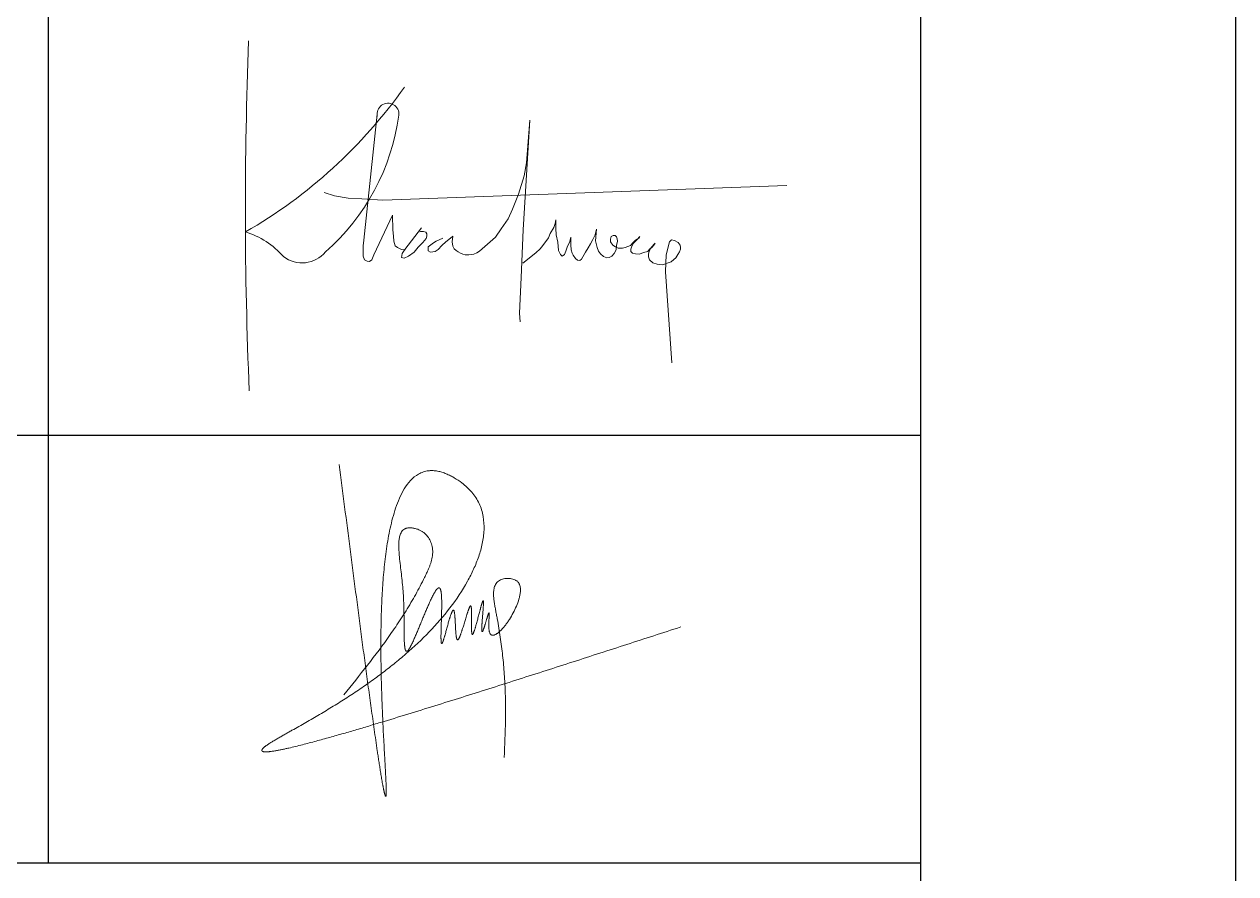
# Model space of a CAD drawing. Header units: millimetres. Extents: x 886808 to 1650903, y -1008069 to 230892.
# Drawn here: x 1648285 to 1650903, y -181330 to -179493 of the extents above; entities that cross this region are included whole.
import ezdxf

# ---------------------------------------------------------------- set-up
doc = ezdxf.new("R2010")
doc.units = ezdxf.units.MM
for name, color, linetype, lineweight in [('0___TUONG XAY MOI', 10, 'Continuous', 40), ('A-Wall', 113, 'Continuous', 30), ('co', 66, 'Continuous', 5), ('G-ANNO-TTLB', 6, 'Continuous', 18)]:
    doc.layers.add(name, color=color, linetype=linetype, lineweight=lineweight)
doc.layers.add('CUA', color=75, linetype='Continuous')
doc.layers.add('TUONG', color=1, linetype='Continuous')

# ---------------------------------------------------------------- blocks, each defined once
blk = doc.blocks.new('ÈGERGER')
at = {"layer": 'A-Wall', "linetype": 'Continuous', "transparency": 33554636}
blk.add_line((-132098.2, -849840.2), (-132098.2, -883771.8), dxfattribs=at)
at = {"layer": 'co', "transparency": 33554636}
for p, q in [((-133571.7, -873090.5), (-133607.9, -873432.2)), ((-133157.9, -873106.9), (-133175.5, -873404)), ((-133166.7, -873222.1), (-133157.9, -873106.9)), ((-133172.6, -873258), (-133166.7, -873222.1)), ((-133188.7, -873307.2), (-133172.6, -873258)), ((-133555.7, -873324.2), (-132461, -873283.6)), ((-133715.3, -873302.9), (-133687.6, -873312.1)), ((-133687.6, -873312.1), (-133649.8, -873318.4)), ((-133649.8, -873318.4), (-133612.9, -873320.3)), ((-133612.9, -873320.3), (-133555.7, -873324.2)), ((-133204.9, -873348.3), (-133188.7, -873307.2)), ((-133580.5, -873471.8), (-133530.3, -873364.5)), ((-133530.3, -873364.5), (-133528.9, -873404.1)), ((-133216.6, -873374.7), (-133204.9, -873348.3)), ((-133235, -873401.8), (-133216.6, -873374.7)), ((-133092.2, -873398.1), (-133088.8, -873387.1)), ((-133088.8, -873387.1), (-133086.9, -873377)), ((-133086.9, -873377), (-133086.9, -873401)), ((-133528.9, -873404.1), (-133527.5, -873421.1)), ((-133527.5, -873421.1), (-133526.6, -873435.3)), ((-133450.9, -873399), (-133496.3, -873457.9)), ((-133454.1, -873408.6), (-133456, -873409.2)), ((-133445.6, -873408.4), (-133454.1, -873408.6)), ((-133447.5, -873438.7), (-133438.8, -873427.6)), ((-133439.6, -873410.6), (-133445.6, -873408.4)), ((-133436.8, -873415.2), (-133439.6, -873410.6)), ((-133438.8, -873427.6), (-133436.8, -873421.4)), ((-133436.8, -873421.4), (-133436.8, -873415.2)), ((-133393.3, -873426.9), (-133411.7, -873435.1)), ((-133385, -873437.1), (-133372.8, -873426.9)), ((-133372.8, -873426.9), (-133366.3, -873421.2)), ((-133366.3, -873421.2), (-133368.5, -873436.5)), ((-133294.1, -873462.4), (-133250.4, -873423.8)), ((-133250.4, -873423.8), (-133235, -873401.8)), ((-133175.5, -873404), (-133181.4, -873533.8)), ((-133122.1, -873446.9), (-133107, -873425.9)), ((-133107, -873425.9), (-133102.3, -873413.9)), ((-133102.3, -873413.9), (-133092.2, -873398.1)), ((-133086.9, -873401), (-133086.4, -873417.8)), ((-133086.4, -873417.8), (-133081.6, -873437.9)), ((-133049.5, -873435.5), (-133046.6, -873424.5)), ((-133046.6, -873424.5), (-133046.6, -873436)), ((-132993, -873442.2), (-132987.2, -873430.2)), ((-132987.2, -873430.2), (-132980.5, -873417.8)), ((-132980.5, -873417.8), (-132977.1, -873402.4)), ((-132978.6, -873424), (-132980, -873434)), ((-132977.1, -873402.4), (-132978.6, -873424)), ((-132937.4, -873422.5), (-132938.8, -873429.7)), ((-132938.8, -873429.7), (-132938.8, -873436.4)), ((-132932.1, -873419.2), (-132937.4, -873422.5)), ((-132926.3, -873419.7), (-132932.1, -873419.2)), ((-132922.5, -873423.5), (-132926.3, -873419.7)), ((-132920.6, -873428.8), (-132922.5, -873423.5)), ((-132920.1, -873435), (-132920.6, -873428.8)), ((-132871.2, -873432.6), (-132862.6, -873426.9)), ((-132859.2, -873422.1), (-132867.9, -873431.2)), ((-132862.6, -873426.9), (-132859.2, -873422.1)), ((-133607.9, -873432.2), (-133609.1, -873447.9)), ((-133609.1, -873447.9), (-133609.1, -873463.2)), ((-133609.1, -873463.2), (-133609.1, -873475.7)), ((-133526.6, -873435.3), (-133522.6, -873447.2)), ((-133522.6, -873447.2), (-133516.4, -873452.3)), ((-133516.4, -873452.3), (-133505.6, -873457.1)), ((-133505.6, -873457.1), (-133495.4, -873458.2)), ((-133496.3, -873457.9), (-133503.4, -873468.7)), ((-133470.8, -873464.4), (-133460.3, -873451.1)), ((-133460.3, -873451.1), (-133447.5, -873438.7)), ((-133432.8, -873450.7), (-133433.6, -873460.7)), ((-133433.6, -873460.7), (-133426.5, -873464.9)), ((-133419.1, -873439.4), (-133432.8, -873450.7)), ((-133426.5, -873464.9), (-133414, -873463)), ((-133411.7, -873435.1), (-133419.1, -873439.4)), ((-133414, -873463), (-133406.3, -873457.6)), ((-133406.3, -873457.6), (-133395.8, -873446.8)), ((-133395.8, -873446.8), (-133385, -873437.1)), ((-133368.5, -873436.5), (-133366.5, -873448.5)), ((-133366.5, -873448.5), (-133362.6, -873455.3)), ((-133362.6, -873455.3), (-133357.7, -873460.1)), ((-133357.7, -873460.1), (-133352.1, -873464.1)), ((-133301.5, -873466.6), (-133294.1, -873462.4)), ((-133141.5, -873466.5), (-133129.2, -873456.1)), ((-133129.2, -873456.1), (-133122.1, -873446.9)), ((-133081.6, -873437.9), (-133080.2, -873459.9)), ((-133080.2, -873459.9), (-133074.4, -873471.4)), ((-133063.9, -873471.4), (-133060.5, -873461.8)), ((-133060.5, -873461.8), (-133056.2, -873450.8)), ((-133056.2, -873450.8), (-133049.5, -873435.5)), ((-133046.6, -873436), (-133046.6, -873444.6)), ((-133046.6, -873444.6), (-133045.7, -873458.5)), ((-133045.7, -873458.5), (-133042.8, -873467.6)), ((-133006.4, -873465.2), (-132999.2, -873452.7)), ((-132999.2, -873452.7), (-132993, -873442.2)), ((-132980, -873434), (-132975.2, -873451.8)), ((-132975.2, -873451.8), (-132971.9, -873462.3)), ((-132971.9, -873462.3), (-132966.1, -873469.5)), ((-132938.8, -873436.4), (-132933, -873445.5)), ((-132933, -873445.5), (-132925.4, -873450.3)), ((-132929.2, -873468), (-132923.9, -873458.5)), ((-132925.4, -873450.3), (-132918.2, -873453.7)), ((-132923.9, -873458.5), (-132922.5, -873446.5)), ((-132922.5, -873446.5), (-132920.1, -873435)), ((-132918.2, -873453.7), (-132906.7, -873453.7)), ((-132906.7, -873453.7), (-132899.5, -873452.2)), ((-132899.5, -873452.2), (-132892.3, -873449.8)), ((-132892.3, -873449.8), (-132885.1, -873446.5)), ((-132885.1, -873446.5), (-132878.4, -873439.8)), ((-132880.8, -873448.4), (-132884.2, -873457)), ((-132884.2, -873457), (-132884.2, -873462.8)), ((-132884.2, -873462.8), (-132879.4, -873467.1)), ((-132876.5, -873440.7), (-132880.8, -873448.4)), ((-132878.4, -873439.8), (-132871.2, -873432.6)), ((-132867.9, -873431.2), (-132876.5, -873440.7)), ((-132849.6, -873466.1), (-132838.1, -873462.8)), ((-132838.1, -873462.8), (-132832.9, -873457)), ((-132833.8, -873463.3), (-132835.7, -873469)), ((-132828.6, -873452.2), (-132833.8, -873463.3)), ((-132832.9, -873457), (-132826.6, -873452.2)), ((-132817.5, -873440.7), (-132828.6, -873452.2)), ((-132826.6, -873452.2), (-132821.4, -873446)), ((-132821.4, -873446), (-132817.5, -873440.7)), ((-132782.5, -873450.3), (-132787.8, -873472.8)), ((-132778.7, -873436.9), (-132782.5, -873450.3)), ((-132773.4, -873431.6), (-132778.7, -873436.9)), ((-132765.3, -873433.1), (-132773.4, -873431.6)), ((-132755.7, -873438.3), (-132765.3, -873433.1)), ((-132749.9, -873445.5), (-132755.7, -873438.3)), ((-132752.3, -873463.7), (-132749, -873457)), ((-132749, -873451.8), (-132749.9, -873445.5)), ((-132749, -873457), (-132749, -873451.8)), ((-133609.1, -873475.7), (-133606, -873485.4)), ((-133606, -873485.4), (-133598.3, -873488.8)), ((-133598.3, -873488.8), (-133592.1, -873489.9)), ((-133592.1, -873489.9), (-133585.6, -873485.1)), ((-133585.6, -873485.1), (-133580.5, -873471.8)), ((-133503.4, -873468.7), (-133505.1, -873478.9)), ((-133505.1, -873478.9), (-133498.6, -873481.1)), ((-133498.6, -873481.1), (-133486.7, -873475.8)), ((-133486.7, -873475.8), (-133470.8, -873464.4)), ((-133352.1, -873464.1), (-133345.5, -873467.2)), ((-133345.5, -873467.2), (-133339.5, -873470.3)), ((-133339.5, -873470.3), (-133332.7, -873471.8)), ((-133332.7, -873471.8), (-133323.1, -873472.3)), ((-133323.1, -873472.3), (-133315.7, -873471.5)), ((-133315.7, -873471.5), (-133309.1, -873470.3)), ((-133309.1, -873470.3), (-133301.5, -873466.6)), ((-133176.7, -873494.6), (-133141.5, -873466.5)), ((-133074.4, -873471.4), (-133070.1, -873475.2)), ((-133070.1, -873475.2), (-133063.9, -873471.4)), ((-133042.8, -873467.6), (-133040.4, -873473.3)), ((-133040.4, -873473.3), (-133034.2, -873481.9)), ((-133034.2, -873481.9), (-133028.4, -873486.7)), ((-133028.4, -873486.7), (-133022.2, -873487.2)), ((-133022.2, -873487.2), (-133017.9, -873483.9)), ((-133017.9, -873483.9), (-133013.6, -873477.6)), ((-133013.6, -873477.6), (-133006.4, -873465.2)), ((-132966.1, -873469.5), (-132958, -873476.7)), ((-132958, -873476.7), (-132948.9, -873480.5)), ((-132948.9, -873480.5), (-132942.2, -873479.5)), ((-132942.2, -873479.5), (-132935.4, -873475.2)), ((-132935.4, -873475.2), (-132929.2, -873468)), ((-132879.4, -873467.1), (-132871.2, -873469.5)), ((-132871.2, -873469.5), (-132860.7, -873470)), ((-132860.7, -873470), (-132849.6, -873466.1)), ((-132835.7, -873469), (-132836.2, -873477.1)), ((-132836.2, -873477.1), (-132833.3, -873485.3)), ((-132833.3, -873485.3), (-132824.2, -873493.4)), ((-132824.2, -873493.4), (-132812.3, -873497.7)), ((-132797.9, -873498.7), (-132783, -873493.4)), ((-132788.8, -873493.4), (-132789.7, -873518.3)), ((-132787.8, -873472.8), (-132788.8, -873493.4)), ((-132783, -873493.4), (-132774.9, -873491)), ((-132774.9, -873491), (-132767.7, -873484.8)), ((-132767.7, -873484.8), (-132761.5, -873480)), ((-132761.5, -873480), (-132756.2, -873470.9)), ((-132756.2, -873470.9), (-132752.3, -873463.7)), ((-132812.3, -873497.7), (-132797.9, -873498.7)), ((-132789.7, -873518.3), (-132772.8, -873765.2)), ((-133181.4, -873533.8), (-133185.3, -873629.9)), ((-133185.3, -873629.9), (-133183.8, -873653.8))]:
    blk.add_line(p, q, dxfattribs=at)
for centre, radius, start, end in [((-122357, -873347.2), 11571.8, 177.7463, 182.44478), ((-134609.8, -872229.7), 1362.8, 299.9871, 324.7152), ((-133542.1, -873090.5), 29.6, 354.1456, 191.6323), ((-134109.1, -873011.9), 602, 311.3296, 352.2076), ((-133989.8, -873617), 215.8, 40.5233, 73.5531), ((-133775.3, -873410.7), 83.1, 232.6813, 320.147)]:
    blk.add_arc(centre, radius, start, end, dxfattribs=at)
at = {"layer": 'CUA', "color": 4, "transparency": 33554636}
for p, q in [((-134463.2, -870481.3), (-134463.2, -875121.1)), ((-140969.2, -873961.1), (-132098.2, -873961.1)), ((-140969.2, -875121.1), (-132098.2, -875121.1))]:
    blk.add_line(p, q, dxfattribs=at)
at = {"layer": 'Defpoints', "transparency": 33554636}
blk.add_lwpolyline([(-181644, -884626), (-131244, -884626), (-131244, -848986), (-181644, -848986)], close=True, dxfattribs=at)
at = {"layer": 'G-ANNO-TTLB', "lineweight": 9, "transparency": 33554636}
for points, knots in [([(-133674.5, -874040.2), (-133669.6, -874078.5), (-133659.7, -874155.3), (-133644.8, -874270.3), (-133629.8, -874385.4), (-133617.3, -874481.3), (-133607.1, -874558), (-133599.4, -874615.5), (-133591.6, -874672.9), (-133584.9, -874720.8), (-133579.5, -874759.1), (-133575.4, -874787.8), (-133571.9, -874811.8), (-133569.1, -874830.9), (-133566.9, -874845.2), (-133564.7, -874859.6), (-133562.8, -874871.5), (-133561.2, -874881.1), (-133560.1, -874888.2), (-133558.8, -874895.3), (-133557.6, -874902.5), (-133556.5, -874908.5), (-133555.6, -874913.2), (-133554.9, -874916.7), (-133554.3, -874919.7), (-133553.9, -874922.1), (-133553.5, -874923.9), (-133553.1, -874925.7), (-133552.8, -874927.5), (-133552.4, -874929.2), (-133552, -874930.7), (-133551.7, -874931.8), (-133551.4, -874932.6), (-133551.1, -874933.5), (-133550.8, -874934.3), (-133550.6, -874935.2), (-133550.4, -874935.9), (-133550.3, -874936.5), (-133550.2, -874936.8), (-133550.2, -874937.2), (-133550.1, -874937.6), (-133550, -874938.1), (-133549.9, -874938.5), (-133549.7, -874938.9), (-133549.5, -874939.3), (-133549.3, -874939.5), (-133549.1, -874939.6), (-133548.9, -874939.7), (-133548.6, -874939.8), (-133548.3, -874939.8), (-133548, -874939.8), (-133547.8, -874939.7), (-133547.7, -874939.6), (-133547.5, -874939.4), (-133547.4, -874939.1), (-133547.3, -874938.6), (-133547.3, -874938), (-133547.3, -874937.5), (-133547.3, -874937.2), (-133547.3, -874936.8), (-133547.3, -874936.3), (-133547.3, -874935.8), (-133547.3, -874935.2), (-133547.2, -874934.4), (-133547.1, -874933.3), (-133547, -874932), (-133546.8, -874930.3), (-133546.8, -874928.5), (-133546.8, -874926.6), (-133546.9, -874924.7), (-133546.9, -874922.9), (-133546.9, -874920.5), (-133547, -874917.5), (-133547.1, -874912.8), (-133547.3, -874906.9), (-133547.6, -874899.8), (-133548.1, -874890.3), (-133548.7, -874878.6), (-133549.4, -874864.4), (-133550.2, -874850.2), (-133551.3, -874831.3), (-133552.6, -874807.7), (-133554.1, -874779.4), (-133555.5, -874751), (-133556.8, -874722.6), (-133558.4, -874684.8), (-133560, -874637.6), (-133561.2, -874580.8), (-133561.6, -874524), (-133561, -874467.3), (-133559.1, -874410.5), (-133555.7, -874353.8), (-133550.3, -874297.3), (-133542.3, -874241.1), (-133532.5, -874194.8), (-133521.7, -874158.5), (-133511.6, -874131.9), (-133498.7, -874106.5), (-133482.1, -874083.3), (-133463.7, -874067.9), (-133446.3, -874060.2), (-133436, -874057.9), (-133429.2, -874057.3), (-133425.1, -874057.1), (-133417.9, -874057.1), (-133407.7, -874058.3), (-133395.8, -874061.3), (-133384.2, -874065.5), (-133373, -874070.7), (-133358.7, -874078.6), (-133343.4, -874089), (-133327.8, -874102.2), (-133314.9, -874115.4), (-133303.8, -874130.1), (-133291.8, -874151.6), (-133282.7, -874181.2), (-133280.7, -874218.2), (-133285.6, -874254.8), (-133295.7, -874290.3), (-133309.5, -874324.4), (-133333.7, -874372), (-133372.7, -874430.2), (-133429.6, -874495.5), (-133482.1, -874544.9), (-133526.4, -874581.8), (-133560.5, -874608.3), (-133595.5, -874633.8), (-133631.2, -874658.2), (-133667.4, -874681.8), (-133698, -874700.7), (-133722.7, -874715.5), (-133741.4, -874726.5), (-133760.1, -874737.3), (-133778.8, -874748), (-133794.5, -874756.9), (-133807.1, -874764), (-133816.5, -874769.3), (-133825.9, -874774.6), (-133835.3, -874780), (-133843.1, -874784.5), (-133849.3, -874788.2), (-133855.1, -874791.7), (-133860.7, -874795.1), (-133866.1, -874798.6), (-133870, -874801.3), (-133873.3, -874803.6), (-133875.8, -874805.6), (-133877.7, -874807.1), (-133879.2, -874808.5), (-133880.3, -874809.6), (-133881.1, -874810.4), (-133881.9, -874811.3), (-133882.7, -874812.3), (-133883.4, -874813.3), (-133883.8, -874814.2), (-133884.1, -874815), (-133884.2, -874815.5), (-133884.1, -874815.9), (-133884.1, -874816.3), (-133883.9, -874816.9), (-133883.3, -874817.8), (-133882.3, -874818.5), (-133881.3, -874818.9), (-133880.5, -874819.1), (-133879.8, -874819.3), (-133878.8, -874819.4), (-133877.6, -874819.6), (-133876.4, -874819.7), (-133874.8, -874819.8), (-133872.8, -874819.8), (-133870.4, -874819.7), (-133868, -874819.6), (-133865.6, -874819.4), (-133862.4, -874819.1), (-133858.5, -874818.6), (-133853.7, -874817.9), (-133849, -874817.2), (-133844.3, -874816.4), (-133838, -874815.2), (-133830.1, -874813.6), (-133820.7, -874811.6), (-133808.3, -874808.8), (-133792.7, -874805.1), (-133774.1, -874800.5), (-133755.5, -874795.6), (-133730.8, -874789), (-133700, -874780.5), (-133663.1, -874770), (-133626.3, -874759.2), (-133589.5, -874748.3), (-133540.5, -874733.6), (-133479.4, -874714.9), (-133406.1, -874692.1), (-133332.9, -874669.1), (-133259.8, -874645.9), (-133162.3, -874614.8), (-133040.6, -874575.7), (-132894.6, -874528.5), (-132797.3, -874496.9), (-132748.6, -874481.1)], [0, 0, 0, 0, 1.008032, 2.016064, 3.024096, 4.032127, 4.536143, 5.040159, 5.544175, 6.048191, 6.300199, 6.552207, 6.804215, 6.930219, 7.056223, 7.182227, 7.308231, 7.371233, 7.434235, 7.497237, 7.560239, 7.623241, 7.654742, 7.686243, 7.717744, 7.733494, 7.749245, 7.764995, 7.780746, 7.796496, 7.812247, 7.820122, 7.827997, 7.835873, 7.843748, 7.851623, 7.859498, 7.863436, 7.865405, 7.867374, 7.871311, 7.875249, 7.879186, 7.883124, 7.887062, 7.889031, 7.890999, 7.892968, 7.894937, 7.898875, 7.900843, 7.902812, 7.904781, 7.90675, 7.910687, 7.914625, 7.918563, 7.9225, 7.924469, 7.926438, 7.930376, 7.934313, 7.938251, 7.946126, 7.954001, 7.969752, 7.985502, 8.001253, 8.017003, 8.032754, 8.048504, 8.064255, 8.095078, 8.125902, 8.187549, 8.249197, 8.310844, 8.434139, 8.557433, 8.680728, 8.804022, 9.050612, 9.297201, 9.54379, 9.790379, 10.036968, 10.530147, 11.023325, 11.516504, 12.009682, 12.50286, 12.996039, 13.489217, 13.982396, 14.475574, 14.722163, 14.968752, 15.215342, 15.461931, 15.70852, 15.831815, 15.955109, 15.981789, 16.008468, 16.061827, 16.168545, 16.275263, 16.381981, 16.488699, 16.595417, 16.808853, 16.968639, 17.128424, 17.28821, 17.447996, 17.767568, 18.08714, 18.406711, 18.726283, 19.045855, 19.365426, 20.116469, 20.867512, 21.618554, 21.994075, 22.369597, 22.745118, 23.120639, 23.49616, 23.871682, 24.059442, 24.247203, 24.434964, 24.622724, 24.810485, 24.904365, 24.998245, 25.092126, 25.186006, 25.279886, 25.326827, 25.373767, 25.457087, 25.498748, 25.540408, 25.582069, 25.602899, 25.623729, 25.644559, 25.654974, 25.665389, 25.675805, 25.68622, 25.696635, 25.70705, 25.712257, 25.717465, 25.720069, 25.722672, 25.72788, 25.738295, 25.74871, 25.759125, 25.764333, 25.76954, 25.779955, 25.790371, 25.800786, 25.811201, 25.832031, 25.852861, 25.873691, 25.894522, 25.915352, 25.957012, 25.998673, 26.040333, 26.081993, 26.123654, 26.206974, 26.290295, 26.373616, 26.540258, 26.706899, 26.873541, 27.040182, 27.373465, 27.706748, 28.040031, 28.373315, 28.706598, 29.373164, 30.03973, 30.706296, 31.372862, 32.039429, 33.372561, 34.705693, 36.038826, 36.038826, 36.038826, 36.038826]), ([(-133662.2, -874665.2), (-133640.5, -874638.5), (-133597.3, -874584.9), (-133545.4, -874516.2), (-133506.8, -874459.3), (-133484.1, -874422.7), (-133467, -874392.8), (-133454.7, -874370.1), (-133445.1, -874350.9), (-133437.6, -874335.4), (-133433.5, -874326.3), (-133430.7, -874319.8), (-133428.6, -874314.6), (-133425.3, -874305.5), (-133421.6, -874292), (-133420.3, -874275.3), (-133422.8, -874259.3), (-133428.4, -874244.8), (-133435.4, -874234.4), (-133442.4, -874227.3), (-133448.2, -874222.7), (-133454.7, -874219), (-133462.1, -874215.9), (-133470.2, -874213.5), (-133477.7, -874212.3), (-133483.7, -874212.1), (-133488.2, -874212.4), (-133491.9, -874213.2), (-133494.8, -874214.2), (-133497.9, -874215.7), (-133501.7, -874218.4), (-133505.5, -874222.9), (-133508.2, -874228.1), (-133510.7, -874235.4), (-133512.3, -874245), (-133513, -874256.6), (-133512.8, -874268.2), (-133511.9, -874283.7), (-133510, -874303), (-133507.3, -874326.1), (-133504.6, -874349.2), (-133502.1, -874372.3), (-133500.4, -874394.4), (-133499.4, -874415.5), (-133498.9, -874435.6), (-133498.7, -874452.3), (-133498.6, -874465.7), (-133498.5, -874475.8), (-133498.5, -874485.8), (-133498.4, -874495.8), (-133498.3, -874505.9), (-133498.1, -874514.2), (-133497.9, -874520.9), (-133497.6, -874525.1), (-133497.4, -874528.4), (-133497.2, -874531), (-133496.9, -874533.4), (-133496.6, -874535.9), (-133496.3, -874538), (-133496, -874539.7), (-133495.7, -874540.9), (-133495.4, -874542.1), (-133495.1, -874543.1), (-133494.8, -874543.9), (-133494.4, -874544.6), (-133494, -874545.6), (-133493.2, -874546.4), (-133492.5, -874546.9), (-133491.9, -874547.1), (-133491.3, -874547.1), (-133490.7, -874546.9), (-133490.1, -874546.6), (-133489.4, -874546.2), (-133488.7, -874545.7), (-133488.1, -874545.1), (-133487.6, -874544.4), (-133486.9, -874543.6), (-133486.1, -874542.5), (-133485.3, -874541.4), (-133484.2, -874539.7), (-133482.9, -874537.5), (-133481.4, -874534.8), (-133480, -874532.1), (-133478.6, -874529.4), (-133476.8, -874525.7), (-133474.6, -874521.1), (-133472.1, -874515.5), (-133469.7, -874509.9), (-133467.2, -874504.3), (-133464, -874496.8), (-133460.1, -874487.4), (-133455.5, -874476.2), (-133450.8, -874464.9), (-133446.2, -874453.6), (-133441.5, -874442.3), (-133436.7, -874431), (-133432.7, -874421.7), (-133429.3, -874414.3), (-133426.8, -874408.7), (-133424.1, -874403.2), (-133421.4, -874397.7), (-133419, -874393.2), (-133417, -874389.7), (-133415.5, -874387.1), (-133413.9, -874384.5), (-133412.2, -874381.9), (-133410.6, -874379.9), (-133409.3, -874378.4), (-133408.2, -874377.3), (-133407.2, -874376.5), (-133406.4, -874375.9), (-133405.7, -874375.5), (-133405.1, -874375.2), (-133404.6, -874375.1), (-133404.2, -874375.1), (-133403.8, -874375), (-133403.3, -874375.1), (-133402.7, -874375.3), (-133402, -874375.7), (-133401.4, -874376.2), (-133401, -874376.8), (-133400.6, -874377.5), (-133400.2, -874378.2), (-133399.8, -874379.1), (-133399.5, -874380.2), (-133399.1, -874381.5), (-133398.7, -874383), (-133398.4, -874384.9), (-133398, -874387.3), (-133397.6, -874390.4), (-133397.2, -874394.3), (-133396.9, -874399), (-133396.7, -874403.8), (-133396.6, -874408.5), (-133396.5, -874413.2), (-133396.5, -874419.5), (-133396.5, -874427.4), (-133396.7, -874440), (-133397, -874452.6), (-133397.4, -874465.2), (-133397.8, -874474.6), (-133398, -874482.5), (-133398.2, -874488.8), (-133398.3, -874493.5), (-133398.4, -874498.2), (-133398.5, -874503), (-133398.5, -874507.7), (-133398.5, -874511.6), (-133398.4, -874514.4), (-133398.4, -874516), (-133398.4, -874517.2), (-133398.3, -874518.3), (-133398.2, -874519.3), (-133398.2, -874520.1), (-133398.1, -874520.8), (-133398, -874521.6), (-133397.8, -874522.3), (-133397.8, -874522.8), (-133397.7, -874523.3), (-133397.7, -874523.6), (-133397.7, -874523.9), (-133397.6, -874524.3), (-133397.5, -874524.9), (-133397.3, -874525.5), (-133397, -874525.9), (-133396.5, -874526), (-133396.1, -874526), (-133395.9, -874526), (-133395.7, -874525.9), (-133395.5, -874525.8), (-133395.3, -874525.6), (-133395.2, -874525.4), (-133394.9, -874525), (-133394.8, -874524.6), (-133394.6, -874524.2), (-133394.5, -874523.8), (-133394.3, -874523.3), (-133394.1, -874522.7), (-133393.8, -874522.1), (-133393.5, -874521.5), (-133393.3, -874520.8), (-133393, -874520.2), (-133392.6, -874519.3), (-133392.2, -874518.1), (-133391.6, -874516.2), (-133390.8, -874513.7), (-133390, -874510.8), (-133389.1, -874507.9), (-133388, -874504.1), (-133386.6, -874499.2), (-133385, -874493.4), (-133383.4, -874487.6), (-133381.8, -874481.7), (-133380.2, -874475.9), (-133378.6, -874470.1), (-133376.9, -874464.3), (-133375.5, -874459.4), (-133374.3, -874455.6), (-133373.4, -874452.7), (-133372.4, -874449.9), (-133371.4, -874447), (-133370.6, -874444.6), (-133369.8, -874442.8), (-133369.1, -874441.5), (-133368.6, -874440.4), (-133368.2, -874439.4), (-133367.9, -874438.8), (-133367.7, -874438.3), (-133367.5, -874437.8), (-133367.2, -874437.2), (-133366.8, -874436.7), (-133366.5, -874436.3), (-133366.2, -874436.1), (-133365.9, -874435.9), (-133365.4, -874435.7), (-133364.7, -874435.7), (-133364, -874435.8), (-133363.5, -874436.3), (-133363.1, -874437), (-133362.9, -874437.8), (-133362.8, -874438.7), (-133362.6, -874439.4), (-133362.5, -874440.1), (-133362.3, -874441), (-133362.1, -874442), (-133361.8, -874443.3), (-133361.6, -874444.9), (-133361.3, -874447.1), (-133361.1, -874449.7), (-133360.8, -874452.4), (-133360.6, -874455), (-133360.5, -874457.6), (-133360.2, -874461.1), (-133360, -874465.4), (-133359.7, -874470.7), (-133359.4, -874475.9), (-133359.2, -874481.1), (-133358.9, -874486.4), (-133358.5, -874491.6), (-133358.2, -874495.9), (-133357.9, -874499.4), (-133357.7, -874502), (-133357.4, -874504.7), (-133357.1, -874506.8), (-133356.8, -874508.6), (-133356.6, -874509.8), (-133356.3, -874511), (-133356.1, -874512.1), (-133355.8, -874512.9), (-133355.6, -874513.6), (-133355.3, -874514.2), (-133355, -874514.9), (-133354.7, -874515.5), (-133354.4, -874515.8), (-133354.2, -874516), (-133354, -874516.1), (-133353.8, -874516.2), (-133353.6, -874516.2), (-133353.4, -874516.1), (-133353, -874516), (-133352.5, -874515.7), (-133351.7, -874515.1), (-133350.9, -874514.3), (-133350.3, -874513.3), (-133349.9, -874512.6), (-133349.7, -874512), (-133349.4, -874511.3), (-133348.9, -874510.3), (-133348.1, -874508.6), (-133347, -874506.2), (-133345.8, -874503.2), (-133344.8, -874500.2), (-133343.7, -874497.1), (-133342.7, -874494.1), (-133341.7, -874491.1), (-133340.4, -874487), (-133338.8, -874481.9), (-133336.9, -874475.8), (-133335, -874469.6), (-133333.2, -874463.5), (-133331.3, -874457.4), (-133329.8, -874452.2), (-133328.5, -874448.2), (-133327.5, -874445.1), (-133326.5, -874442.1), (-133325.6, -874439), (-133324.7, -874436.5), (-133324, -874434.5), (-133323.4, -874433), (-133322.8, -874431.5), (-133322.2, -874430.3), (-133321.8, -874429.3), (-133321.5, -874428.6), (-133321.3, -874428), (-133321.1, -874427.4), (-133320.9, -874426.9), (-133320.7, -874426.3), (-133320.3, -874425.5), (-133319.9, -874424.8), (-133319, -874424.1), (-133317.8, -874423.8), (-133317.1, -874424.4), (-133316.8, -874425.2), (-133316.7, -874426), (-133316.7, -874426.6), (-133316.6, -874427.1), (-133316.6, -874427.6), (-133316.5, -874428.1), (-133316.4, -874429.1), (-133316.2, -874430.4), (-133316.1, -874431.7), (-133315.9, -874433), (-133315.9, -874434.2), (-133315.8, -874435.5), (-133315.7, -874437.2), (-133315.7, -874439.3), (-133315.7, -874441.9), (-133315.6, -874444.4), (-133315.6, -874447.7), (-133315.6, -874451.9), (-133315.6, -874456.9), (-133315.7, -874461.9), (-133315.7, -874467), (-133315.8, -874472), (-133315.8, -874477), (-133315.8, -874481.2), (-133315.7, -874484.5), (-133315.7, -874487), (-133315.6, -874489.6), (-133315.5, -874491.8), (-133315.4, -874493.4), (-133315.3, -874494.5), (-133315.2, -874495.7), (-133315.1, -874496.6), (-133315, -874497.5), (-133314.9, -874498.2), (-133314.8, -874498.8), (-133314.7, -874499.3), (-133314.6, -874499.8), (-133314.5, -874500.4), (-133314.3, -874501), (-133314.1, -874501.3), (-133313.9, -874501.4), (-133313.8, -874501.4), (-133313.6, -874501.5), (-133313.4, -874501.4), (-133313.1, -874501.3), (-133312.7, -874501.1), (-133312.1, -874500.5), (-133311.4, -874499.6), (-133310.9, -874498.7), (-133310.7, -874497.9), (-133310.5, -874497.3), (-133310.3, -874496.7), (-133310, -874496), (-133309.5, -874494.6), (-133308.8, -874492.9), (-133308.2, -874491.2), (-133307.5, -874489.2), (-133306.7, -874486.7), (-133305.8, -874483.7), (-133304.9, -874480.8), (-133304, -874477.8), (-133302.9, -874473.8), (-133301.5, -874468.7), (-133299.9, -874462.7), (-133298.2, -874456.7), (-133296.6, -874450.7), (-133295.1, -874444.6), (-133293.7, -874439.6), (-133292.6, -874435.6), (-133291.8, -874432.6), (-133291, -874429.6), (-133290.2, -874426.6), (-133289.5, -874424), (-133288.9, -874422), (-133288.5, -874420.5), (-133288.1, -874419.3), (-133287.8, -874418.3), (-133287.4, -874417.4), (-133286.9, -874416.2), (-133286.4, -874414.7), (-133286.1, -874413.4), (-133285.9, -874412.3), (-133285.7, -874411.6), (-133285.5, -874411.1), (-133285.4, -874410.8), (-133285.1, -874410.5), (-133284.9, -874410.3), (-133284.7, -874410.1), (-133284.4, -874410), (-133284.1, -874409.9), (-133283.7, -874409.9), (-133283.4, -874410), (-133283.3, -874410.2), (-133283.2, -874410.6), (-133283.2, -874411), (-133283.2, -874411.7), (-133283.3, -874412.4), (-133283.4, -874413), (-133283.4, -874413.7), (-133283.5, -874414.4), (-133283.5, -874415.2), (-133283.5, -874416), (-133283.5, -874417), (-133283.4, -874417.9), (-133283.4, -874418.8), (-133283.4, -874419.8), (-133283.5, -874421), (-133283.6, -874423), (-133283.8, -874425.4), (-133284, -874428.2), (-133284.2, -874430.9), (-133284.4, -874434.5), (-133284.7, -874438.9), (-133285.3, -874446.2), (-133285.9, -874453.3), (-133286.5, -874460.6), (-133286.9, -874466), (-133287.2, -874470.4), (-133287.4, -874474), (-133287.6, -874476.8), (-133287.8, -874479.6), (-133287.9, -874481.9), (-133287.9, -874483.6), (-133287.9, -874484.9), (-133287.8, -874486.1), (-133287.7, -874487.4), (-133287.7, -874488.5), (-133287.7, -874489.5), (-133287.8, -874490.1), (-133287.8, -874490.7), (-133287.8, -874491.3), (-133287.9, -874492), (-133287.8, -874492.8), (-133287.7, -874493.3), (-133287.5, -874493.5), (-133287.1, -874493.7), (-133286.5, -874493.7), (-133285.9, -874493.5), (-133285.6, -874493.3), (-133285.3, -874493), (-133284.9, -874492.6), (-133284.7, -874491.9), (-133284.5, -874491.2), (-133284.3, -874490.6), (-133284.2, -874490.1), (-133284.1, -874489.6), (-133284, -874489), (-133283.8, -874488.4), (-133283.5, -874487.5), (-133283.1, -874486.4), (-133282.6, -874485.2), (-133282.1, -874484), (-133281.6, -874482.8), (-133281.2, -874481.5), (-133280.7, -874480.1), (-133280.2, -874478.6), (-133279.7, -874476.9), (-133279.2, -874475.2), (-133278.6, -874472.9), (-133277.7, -874470.1), (-133276.7, -874466.8), (-133275.7, -874463.6), (-133274.7, -874460.2), (-133273.9, -874457.4), (-133273.2, -874455), (-133272.6, -874453.3), (-133272.1, -874451.7), (-133271.6, -874450.2), (-133271.2, -874449.1), (-133270.8, -874448.1), (-133270.5, -874447.3), (-133270.2, -874446.4), (-133269.9, -874445.5), (-133269.7, -874444.7), (-133269.5, -874444.1), (-133269.3, -874443.6), (-133269.1, -874443.1), (-133268.9, -874442.8), (-133268.7, -874442.7), (-133268.6, -874442.6), (-133268.5, -874442.6), (-133268.5, -874442.7), (-133268.4, -874442.7), (-133268.3, -874442.8), (-133268.2, -874443.1), (-133268, -874443.5), (-133267.8, -874444.1), (-133267.6, -874444.9), (-133267.6, -874445.8), (-133267.7, -874446.6), (-133267.8, -874447.3), (-133267.8, -874447.9), (-133267.9, -874448.4), (-133268, -874449.1), (-133268, -874450.3), (-133268.1, -874451.7), (-133268.1, -874453.5), (-133268.2, -874455.9), (-133268.3, -874458.7), (-133268.5, -874462.1), (-133268.7, -874465.4), (-133268.8, -874468.7), (-133268.9, -874472.1), (-133268.9, -874475.4), (-133268.9, -874479.8), (-133268.7, -874484.3), (-133268.3, -874488.7), (-133267.9, -874491.4), (-133267.5, -874493.6), (-133266.9, -874495.8), (-133266.1, -874497.9), (-133265, -874499.8), (-133263.9, -874501.1), (-133262.8, -874502), (-133261.9, -874502.6), (-133260.9, -874503.1), (-133259.5, -874503.5), (-133257.8, -874503.7), (-133256.2, -874503.5), (-133254.7, -874503.2), (-133253.3, -874502.8), (-133251.7, -874502.1), (-133249.9, -874501.2), (-133247.7, -874499.9), (-133244.9, -874498.1), (-133241.6, -874495.4), (-133236.6, -874490.9), (-133230.8, -874484.8), (-133224.4, -874477), (-133218.5, -874468.9), (-133211, -874457.7), (-133202.5, -874443.1), (-133193.8, -874424.9), (-133187.9, -874409.1), (-133184.7, -874396.1), (-133183.1, -874386.1), (-133183, -874376), (-133184.6, -874368.3), (-133186.9, -874363.3), (-133188.6, -874360.7), (-133190.6, -874358.3), (-133193, -874356.3), (-133195.5, -874354.6), (-133199.2, -874352.6), (-133204.1, -874350.9), (-133210.2, -874349.7), (-133216.4, -874349.3), (-133222.6, -874349.6), (-133228.7, -874350.5), (-133234.6, -874352.2), (-133240.1, -874354.7), (-133245.1, -874358.4), (-133249.1, -874363), (-133252.1, -874368.3), (-133254.1, -874374.1), (-133255.3, -874380.1), (-133256.1, -874388.2), (-133255.9, -874398.4), (-133254.7, -874410.5), (-133252.8, -874422.5), (-133250.6, -874434.6), (-133248.2, -874446.9), (-133245.1, -874463.3), (-133240.1, -874492.3), (-133234, -874533.8), (-133228.5, -874583.8), (-133223.9, -874650.7), (-133222.8, -874734.7), (-133225.6, -874801.7), (-133227, -874835.2)], [0, 0, 0, 0, 0.896928, 1.793857, 2.242321, 2.690785, 2.915017, 3.139249, 3.363482, 3.475598, 3.587714, 3.623948, 3.660183, 3.732652, 3.87759, 4.022529, 4.167467, 4.296661, 4.425855, 4.490452, 4.555049, 4.619646, 4.684243, 4.762728, 4.841213, 4.880455, 4.919697, 4.95894, 4.978561, 4.998182, 5.048668, 5.099154, 5.14964, 5.200127, 5.301099, 5.402071, 5.503043, 5.604015, 5.805959, 6.007904, 6.209848, 6.411792, 6.613737, 6.788186, 6.962635, 7.137085, 7.224309, 7.311534, 7.398759, 7.485983, 7.573208, 7.660433, 7.704045, 7.747657, 7.769463, 7.79127, 7.813076, 7.834882, 7.856688, 7.867591, 7.878494, 7.889397, 7.9003, 7.905752, 7.911204, 7.922107, 7.93301, 7.938461, 7.943913, 7.949364, 7.954816, 7.960267, 7.965719, 7.976622, 7.982074, 7.987525, 7.998428, 8.009331, 8.022597, 8.035864, 8.062396, 8.088928, 8.11546, 8.141992, 8.168525, 8.221589, 8.274653, 8.327718, 8.380782, 8.433847, 8.539975, 8.646104, 8.752233, 8.858362, 8.964491, 9.070619, 9.176748, 9.229812, 9.282877, 9.335941, 9.389006, 9.44207, 9.468602, 9.495134, 9.521667, 9.548199, 9.574731, 9.587997, 9.601263, 9.614529, 9.621162, 9.627795, 9.634429, 9.637745, 9.641062, 9.644378, 9.647695, 9.654328, 9.660961, 9.667594, 9.674227, 9.68086, 9.687493, 9.694126, 9.707392, 9.717655, 9.727918, 9.748444, 9.76897, 9.789496, 9.830547, 9.871599, 9.912651, 9.953703, 9.994755, 10.035806, 10.11791, 10.200013, 10.364221, 10.446324, 10.528428, 10.610531, 10.651583, 10.692635, 10.733687, 10.774738, 10.81579, 10.856842, 10.877368, 10.887631, 10.897894, 10.908157, 10.91842, 10.923551, 10.928682, 10.938945, 10.944077, 10.949208, 10.951774, 10.95434, 10.956906, 10.959471, 10.964603, 10.969734, 10.974866, 10.979997, 10.982563, 10.983846, 10.985129, 10.987694, 10.99026, 10.992826, 10.995392, 11.000523, 11.003089, 11.005655, 11.010786, 11.015918, 11.021049, 11.027611, 11.034173, 11.040736, 11.047298, 11.060422, 11.073546, 11.099795, 11.126044, 11.152293, 11.178542, 11.231039, 11.283537, 11.336034, 11.388532, 11.441029, 11.493527, 11.546024, 11.598522, 11.62477, 11.651019, 11.677268, 11.703517, 11.729765, 11.74289, 11.756014, 11.769139, 11.775701, 11.782263, 11.785544, 11.788825, 11.795387, 11.801949, 11.805231, 11.808512, 11.811793, 11.815074, 11.821636, 11.828198, 11.83476, 11.841323, 11.847885, 11.854447, 11.861009, 11.866699, 11.872388, 11.883767, 11.895147, 11.906526, 11.929284, 11.952042, 11.9748, 11.997559, 12.020317, 12.043075, 12.088592, 12.134108, 12.179625, 12.225141, 12.270658, 12.316174, 12.361691, 12.384449, 12.407207, 12.429966, 12.452724, 12.464103, 12.475482, 12.486861, 12.49824, 12.50393, 12.50962, 12.515309, 12.520999, 12.526688, 12.529533, 12.532378, 12.535223, 12.536645, 12.538067, 12.540912, 12.543757, 12.549447, 12.555136, 12.566515, 12.577894, 12.583584, 12.589274, 12.596235, 12.603196, 12.617118, 12.644962, 12.672807, 12.700651, 12.728495, 12.75634, 12.784184, 12.812028, 12.867717, 12.923406, 12.979095, 13.034783, 13.090472, 13.146161, 13.174005, 13.20185, 13.229694, 13.257538, 13.285383, 13.299305, 13.313227, 13.327149, 13.341072, 13.348033, 13.354994, 13.361955, 13.365435, 13.368916, 13.375877, 13.382838, 13.389799, 13.39676, 13.410682, 13.417644, 13.424605, 13.431566, 13.435046, 13.438527, 13.442007, 13.445488, 13.452449, 13.466371, 13.480293, 13.491199, 13.502104, 13.51301, 13.523915, 13.545726, 13.567537, 13.589348, 13.611159, 13.65478, 13.698402, 13.742024, 13.785646, 13.829268, 13.872889, 13.916511, 13.938322, 13.960133, 13.981944, 14.003755, 14.01466, 14.025566, 14.036471, 14.047376, 14.052829, 14.058282, 14.063735, 14.066461, 14.069187, 14.07464, 14.080093, 14.082819, 14.085545, 14.086909, 14.088272, 14.090998, 14.093725, 14.096451, 14.101904, 14.112809, 14.123715, 14.129167, 14.13462, 14.140073, 14.145525, 14.156431, 14.178242, 14.191793, 14.205344, 14.232446, 14.259548, 14.28665, 14.313752, 14.340854, 14.395059, 14.449263, 14.503467, 14.557671, 14.611875, 14.66608, 14.693182, 14.720284, 14.747386, 14.774488, 14.80159, 14.815141, 14.828692, 14.842243, 14.849019, 14.855794, 14.869345, 14.882897, 14.896448, 14.903223, 14.909999, 14.913386, 14.916774, 14.920162, 14.92355, 14.925244, 14.926937, 14.930325, 14.933713, 14.937101, 14.940489, 14.943876, 14.947264, 14.950652, 14.957427, 14.960815, 14.964203, 14.970978, 14.977754, 14.984529, 14.991305, 15.004856, 15.011632, 15.018407, 15.031958, 15.045509, 15.069049, 15.092589, 15.116129, 15.139669, 15.186749, 15.233829, 15.327989, 15.375069, 15.422149, 15.469229, 15.492769, 15.516309, 15.53985, 15.56339, 15.57516, 15.58693, 15.5987, 15.61047, 15.62224, 15.628125, 15.63401, 15.636952, 15.639895, 15.64578, 15.651665, 15.65755, 15.660492, 15.663435, 15.66932, 15.675205, 15.678147, 15.68109, 15.686975, 15.69286, 15.698745, 15.70463, 15.707572, 15.710515, 15.7164, 15.722285, 15.72817, 15.73994, 15.75171, 15.76348, 15.77525, 15.78702, 15.79879, 15.813925, 15.829061, 15.844196, 15.859332, 15.889603, 15.919874, 15.950145, 15.980417, 16.010688, 16.025823, 16.040959, 16.056094, 16.07123, 16.086366, 16.093933, 16.101501, 16.109069, 16.116637, 16.120421, 16.124205, 16.127988, 16.131772, 16.135556, 16.137448, 16.13934, 16.141232, 16.142178, 16.143124, 16.145016, 16.146908, 16.150692, 16.154476, 16.162043, 16.169611, 16.177179, 16.184747, 16.188531, 16.192315, 16.199882, 16.20745, 16.222586, 16.237721, 16.252857, 16.283128, 16.312072, 16.341017, 16.369961, 16.398905, 16.427849, 16.456794, 16.514682, 16.543627, 16.572571, 16.587043, 16.601515, 16.630459, 16.644932, 16.659404, 16.673876, 16.681112, 16.688348, 16.70282, 16.717292, 16.731764, 16.746237, 16.75719, 16.768144, 16.790051, 16.811958, 16.833865, 16.87768, 16.921494, 17.009123, 17.096751, 17.18438, 17.272009, 17.447266, 17.622524, 17.797781, 17.88541, 17.973039, 18.060667, 18.148296, 18.17517, 18.202044, 18.228918, 18.255791, 18.282665, 18.309539, 18.363287, 18.417034, 18.470782, 18.52453, 18.578277, 18.631179, 18.684081, 18.736983, 18.789884, 18.842786, 18.895688, 18.948589, 19.001491, 19.107295, 19.213098, 19.318902, 19.424705, 19.533997, 19.643288, 19.861871, 20.299037, 20.736204, 21.17337, 22.047702, 22.922035, 22.922035, 22.922035, 22.922035])]:
    blk.add_open_spline(points, degree=3, knots=knots, dxfattribs=at)
at = {"layer": 'TUONG', "transparency": 33554636}
blk.add_line((-132098.2, -849840.2), (-132098.2, -883771.8), dxfattribs=at)

msp = doc.modelspace()

# ---------------------------------------------------------------- block references
at = {"layer": '0___TUONG XAY MOI', "transparency": 33554636, "xscale": 0.7972382581455364, "yscale": 0.7972382581455364, "zscale": 0.7972382581455364}
msp.add_blockref('ÈGERGER', (1755535.8, 516373.7), dxfattribs=at)

doc.saveas('drawing.dxf')
